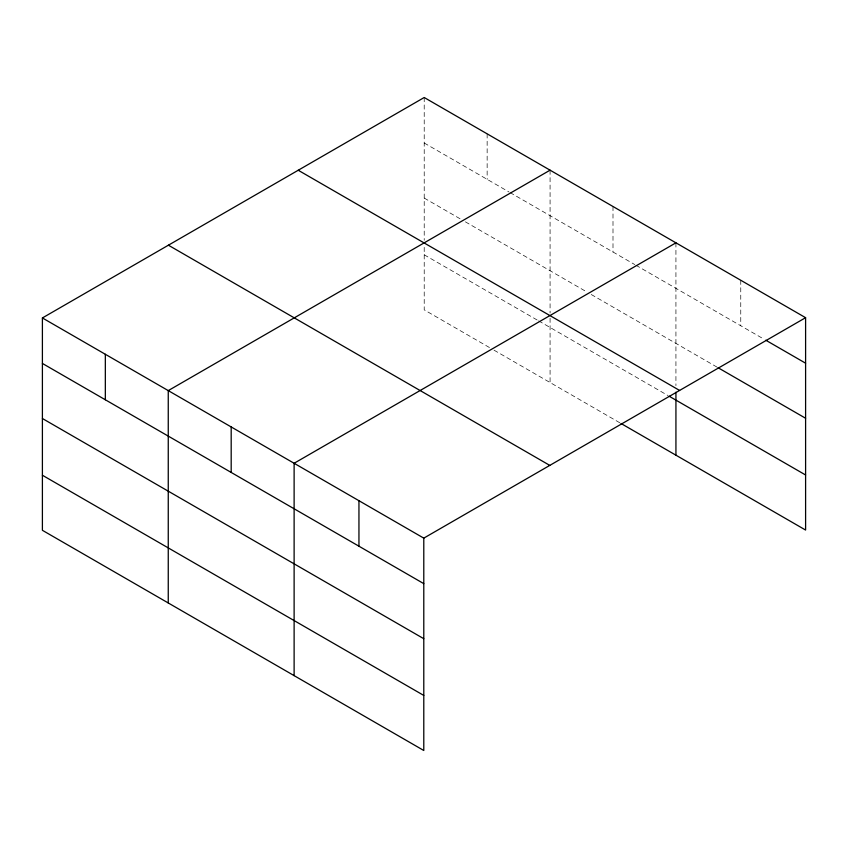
<?xml version="1.0" encoding="UTF-8"?>
<svg xmlns="http://www.w3.org/2000/svg" width="848" height="848" viewBox="0 0 848 848"><rect width="100%" height="100%" fill="white"/><g stroke="black" fill="none" stroke-linecap="round" stroke-linejoin="round"><path stroke-width="0.64" stroke-dasharray="4.24 3.18" d="M424.212 143.005L508.885 191.892M510.03 192.549L634.739 264.555M635.883 265.212L763.518 338.903M424.212 198.072L460.824 219.208M465.404 221.847L586.689 291.871M591.257 294.51L716.878 367.036M424.212 254.803L537.484 320.194M538.628 320.862L667.917 395.507M489.434 347.521L424.212 309.859L424.212 245.57M494.013 350.16L619.867 422.823M740.76 280.264L740.76 325.759M675.93 242.835L675.93 385.617M612.998 206.499L612.998 252.004M550.076 170.172L550.076 312.954M550.076 318.233L550.076 382.522M487.144 133.836L487.144 179.341M424.212 97.509L424.212 240.291"/><path stroke-width="1.27" d="M42.4 317.947L423.788 538.141L423.788 750.491L42.4 530.307L42.4 317.947L424.212 97.509L805.6 317.693L805.6 530.053L621.012 423.481M550.076 170.172L168.254 390.61L168.254 602.97M675.93 242.835L294.118 463.273L294.118 675.633M423.788 538.141L805.6 317.693M765.786 340.207L805.6 363.198M718.012 367.693L805.6 418.255M298.22 170.247L679.598 390.44M669.061 396.164L805.6 474.986M168.402 245.199L549.78 465.393M42.4 363.442L423.788 583.636M42.4 418.509L423.788 638.703M42.4 475.24L423.788 695.434M675.93 392.211L675.93 455.185M358.948 500.702L358.948 546.207M231.186 426.936L231.186 472.442M105.332 354.273L105.332 399.779"/></g></svg>
